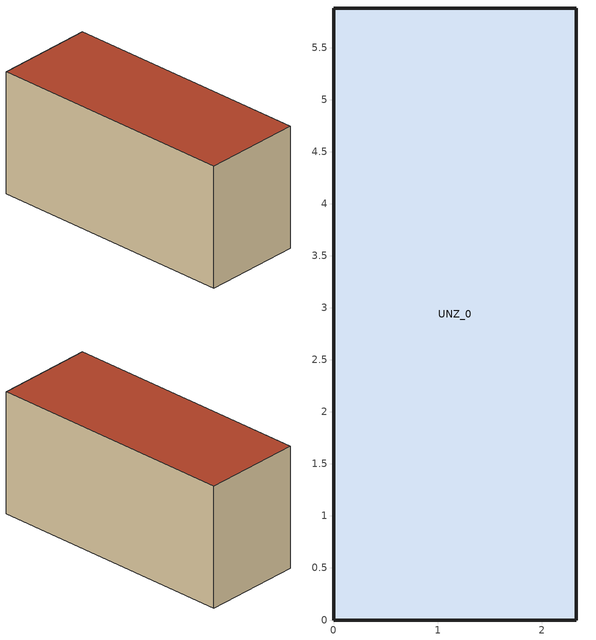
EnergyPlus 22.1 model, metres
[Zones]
UNZ_0
 floor ground (FF_Roof): 2.33,5.88 2.33,0 0,0 0,5.88 z0
 wall outside (FF_SideWalls): 2.33,0 2.33,5.88 0,5.88 0,0 2.33,0 z0:2.9
 roof outside (FF_Roof): 2.33,0 2.33,5.88 0,5.88 0,0 z2.9
[Building]
Building: North Axis=0; Terrain=Suburbs; Loads Convergence Tolerance Value=0.04; Temperature Convergence Tolerance Value=0.4; Solar Distribution=FullInteriorAndExteriorWithReflections; Maximum Number of Warmup Days=25
[Site:GroundTemperature:BuildingSurface]
16, 16, 19.5, 19.5, 19.5, 23, 23, 23, 19.5, 19.5, 19.5, 16
[Site:GroundReflectance]
0.2, 0.2, 0.2, 0.2, 0.2, 0.2, 0.2, 0.2, 0.2, 0.2, 0.2, 0.2
[Site:GroundReflectance:SnowModifier]
1, 1
[Material]
Name | Roughness | Thickness | Conductivity | Density | Specific Heat | Thermal Absorptance | Solar Absorptance | Visible Absorptance
PolyurethaneFoam_0.07_FF_SideWalls_opt | VerySmooth | 0.05 | 0.03 | 1000 | 1000 | 0.9 | 0.7 | 0.7
Outlayer_0.0016_FF_SideWalls | Rough | 0.0016 | 45 | 7800 | 480 | 0.9 | 0.2 | 0.6
Innerlayer_0.0016_FF_SideWalls | Rough | 0.0016 | 45 | 7800 | 480 | 0.8 | 0.9 | 0.9
[Construction]
FF_SideWalls; FF_Roof: Outlayer_0.0016_FF_SideWalls, PolyurethaneFoam_0.07_FF_SideWalls_opt, Innerlayer_0.0016_FF_SideWalls
[Zone]
UNZ_0: Multiplier=1; Part of Total Floor Area=Yes
[People]
People UNZ_0: Zone or ZoneList or Space or SpaceList=UNZ_0; Number of People Schedule=AllOff; Number of People Calculation Method=People/Area; People per Floor Area=0; Fraction Radiant=0.3; Sensible Heat Fraction=AUTOCALCULATE; Activity Level Schedule=UNZ_0PeopleActivity; Carbon Dioxide Generation Rate=3.82e-08; Enable ASHRAE 55 Comfort Warnings=No; Mean Radiant Temperature Calculation Type=ZoneAveraged; Work Efficiency Schedule=UNZ_0WorkEfficiency; Clothing Insulation Calculation Method=DynamicClothingModelASHRAE55; Air Velocity Schedule=UNZ_0AirVelocity; Thermal Comfort Model 1 Type=AdaptiveASH55
[Lights]
UNZ_0 General lighting: Zone or ZoneList or Space or SpaceList=UNZ_0; Schedule=G_Lights; Design Level Calculation Method=Watts/Area; Watts per Zone Floor Area=153.741; Return Air Fraction=0; Fraction Radiant=0.02; Fraction Visible=0.0626387; Fraction Replaceable=1
[ElectricEquipment]
UNZ_0 Equipment 1: Zone or ZoneList or Space or SpaceList=UNZ_0; Schedule=AllOn; Design Level Calculation Method=EquipmentLevel; Design Level=37.5; Fraction Latent=0; Fraction Radiant=0.064; Fraction Lost=0.68
[OtherEquipment] Fuel Type=None; Zone or ZoneList or Space or SpaceList=UNZ_0; Fraction Radiant=0; Fraction Lost=0
Name | Schedule | Design Level Calculation Method | Design Level | Fraction Latent | EndUse Subcategory | Power per Zone Floor Area
Fan | AllOff | EquipmentLevel | 0 | 0 | General
PlantsLatent_DP | G_PlantsLatent_DP | Watts/Area |  | 1 |  | 3.0226
PlantsSensible_DP | G_PlantsSens_DP | Watts/Area |  | 0 |  | -3.0226
PlantsLatent_LP | G_PlantsLatent_LP | Watts/Area |  | 1 |  | 151.13
PlantsSensible_LP | G_PlantsSens_LP | Watts/Area |  | 0 |  | -21.43
[ZoneInfiltration:DesignFlowRate]
UNZ_0Infiltration: Zone or ZoneList=UNZ_0; Schedule=AllOn; Design Flow Rate Calculation Method=AirChanges/Hour; Air Changes per Hour=0.6; Constant Term Coefficient=1; Temperature Term Coefficient=0; Velocity Term Coefficient=0; Velocity Squared Term Coefficient=0
[ZoneVentilation:DesignFlowRate]
UNZ_0 ScheduledVent: Zone or ZoneList=UNZ_0; Schedule=AllOn; Design Flow Rate Calculation Method=AirChanges/Hour; Air Changes per Hour=0.02; Ventilation Type=NATURAL; Fan Pressure Rise=0; Fan Total Efficiency=1; Constant Term Coefficient=1; Temperature Term Coefficient=0; Velocity Term Coefficient=0; Velocity Squared Term Coefficient=0; Minimum Indoor Temperature=-100; Delta Temperature=1; Maximum Wind Speed=40
[ZoneControl:Thermostat]
UNZ_0 Thermostat: Zone or ZoneList=UNZ_0; Control Type Schedule=UNZ_0ZoneControlTypeSched; Control 1=Dual Setpoint - Zone UNZ_0
[ThermostatSetpoint:DualSetpoint]
Dual Setpoint - Zone UNZ_0: Heating Setpoint Temperature Schedule=UNZ_0Heating_SP_Sch; Cooling Setpoint Temperature Schedule=Const_T
[ZoneHVAC:IdealLoadsAirSystem]
UNZ_0 Ideal Loads Air: Maximum Heating Supply Air Temperature=50; Minimum Cooling Supply Air Temperature=13; Maximum Heating Supply Air Humidity Ratio=0.0156; Minimum Cooling Supply Air Humidity Ratio=0.0077; Heating Limit=LimitFlowRate; Maximum Heating Air Flow Rate=0.34; Cooling Limit=LimitFlowRate; Maximum Cooling Air Flow Rate=0.34; Heating Availability Schedule=AllOn; Cooling Availability Schedule=AllOn; Dehumidification Control Type=Humidistat; Humidification Control Type=Humidistat; Demand Controlled Ventilation Type=None; Outdoor Air Economizer Type=NoEconomizer; Heat Recovery Type=None; Sensible Heat Recovery Effectiveness=0.7; Latent Heat Recovery Effectiveness=0.65
[Zone equipment]
UNZ_0: UNZ_0 Ideal Loads Air
[Schedule:Day:Hourly]
D_PlantsLatent_DP; D_PlantsSens_DP: 0, 0, 0, 0, 0, 0, 0, 0, 0, 0, 1, 1, 1, 1, 1, 1, 0, 0, 0, 0, 0, 0, 0, 0
AllOff: 0, 0, 0, 0, 0, 0, 0, 0, 0, 0, 0, 0, 0, 0, 0, 0, 0, 0, 0, 0, 0, 0, 0, 0
AllOn: 1, 1, 1, 1, 1, 1, 1, 1, 1, 1, 1, 1, 1, 1, 1, 1, 1, 1, 1, 1, 1, 1, 1, 1
D_Lights; D_PlantsLatent_LP; D_PlantsSens_LP: 1, 1, 1, 1, 1, 1, 1, 1, 1, 1, 0, 0, 0, 0, 0, 0, 1, 1, 1, 1, 1, 1, 1, 1
[Schedule:Week:Daily]
W_PlantsLatent_DP: D_PlantsLatent_DP, D_PlantsLatent_DP, D_PlantsLatent_DP, D_PlantsLatent_DP, D_PlantsLatent_DP, D_PlantsLatent_DP, D_PlantsLatent_DP, D_PlantsLatent_DP, D_PlantsLatent_DP, D_PlantsLatent_DP, D_PlantsLatent_DP, D_PlantsLatent_DP
W_PlantsSens_DP: D_PlantsSens_DP, D_PlantsSens_DP, D_PlantsSens_DP, D_PlantsSens_DP, D_PlantsSens_DP, D_PlantsSens_DP, D_PlantsSens_DP, D_PlantsSens_DP, D_PlantsSens_DP, D_PlantsSens_DP, D_PlantsSens_DP, D_PlantsSens_DP
AllOff0: AllOff, AllOff, AllOff, AllOff, AllOff, AllOff, AllOff, AllOff, AllOff, AllOff, AllOff, AllOff
AllOn0: AllOn, AllOn, AllOn, AllOn, AllOn, AllOn, AllOn, AllOn, AllOn, AllOn, AllOn, AllOn
W_Lights: D_Lights, D_Lights, D_Lights, D_Lights, D_Lights, D_Lights, D_Lights, D_Lights, D_Lights, D_Lights, D_Lights, D_Lights
W_PlantsLatent_LP: D_PlantsLatent_LP, D_PlantsLatent_LP, D_PlantsLatent_LP, D_PlantsLatent_LP, D_PlantsLatent_LP, D_PlantsLatent_LP, D_PlantsLatent_LP, D_PlantsLatent_LP, D_PlantsLatent_LP, D_PlantsLatent_LP, D_PlantsLatent_LP, D_PlantsLatent_LP
W_PlantsSens_LP: D_PlantsSens_LP, D_PlantsSens_LP, D_PlantsSens_LP, D_PlantsSens_LP, D_PlantsSens_LP, D_PlantsSens_LP, D_PlantsSens_LP, D_PlantsSens_LP, D_PlantsSens_LP, D_PlantsSens_LP, D_PlantsSens_LP, D_PlantsSens_LP
[Schedule:Year]
G_PlantsLatent_DP: W_PlantsLatent_DP, 1, 1, 12, 31
G_PlantsSens_DP: W_PlantsSens_DP, 1, 1, 12, 31
AllOff: AllOff0, 1, 1, 12, 31
AllOn: AllOn0, 1, 1, 12, 31
G_Lights: W_Lights, 1, 1, 12, 31
G_PlantsLatent_LP: W_PlantsLatent_LP, 1, 1, 12, 31
G_PlantsSens_LP: W_PlantsSens_LP, 1, 1, 12, 31
[Schedule:Constant]
Name | Hourly Value
UNZ_0PeopleActivity | 125.28
UNZ_0AirVelocity | 0.2
UNZ_0WorkEfficiency | 0
UNZ_0Heating_SP_Sch | 16
Const_T | 22
UNZ_0ZoneControlTypeSched | 4
